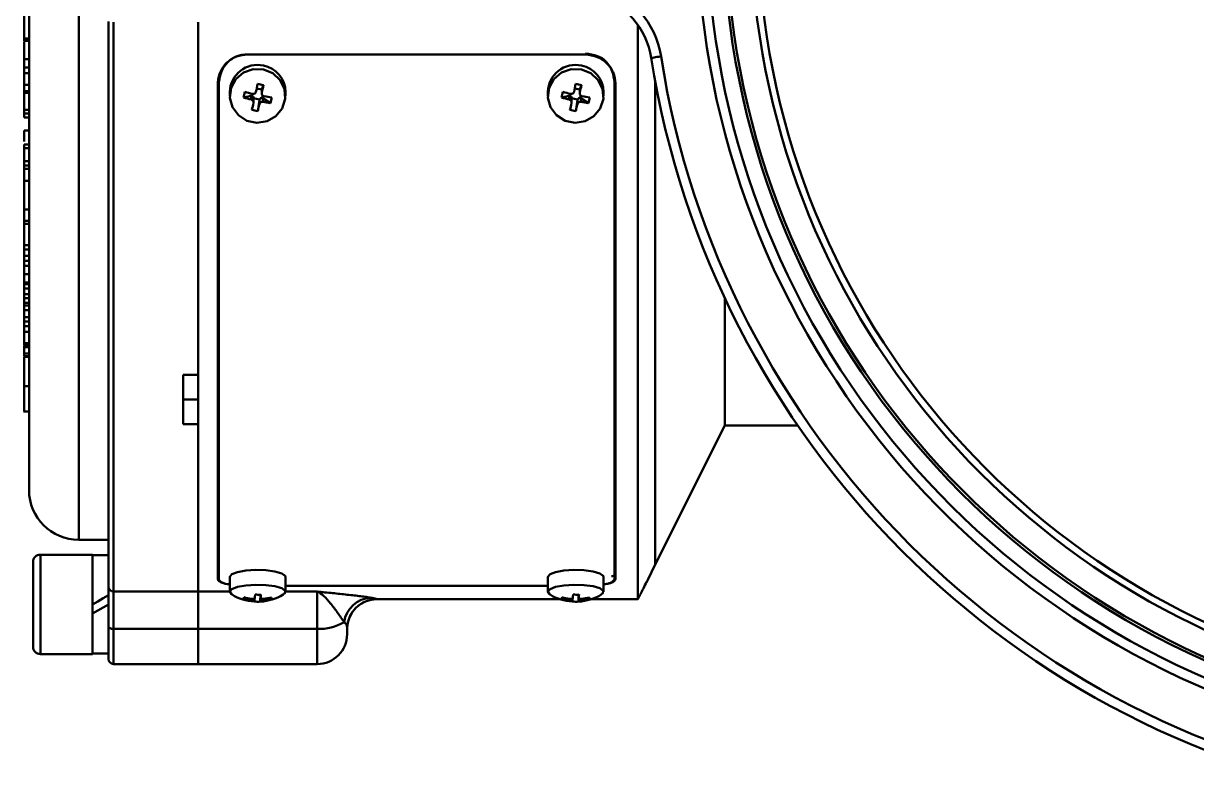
# Model space of a CAD drawing. Header units: millimetres. Extents: x 5231 to 7653, y 7068 to 7959.
# Drawn here: x 5605.5 to 5723.5, y 7157.9 to 7233.1 of the extents above; entities that cross this region are included whole.
import ezdxf

# ---------------------------------------------------------------- set-up
doc = ezdxf.new("R2010")
doc.units = ezdxf.units.MM
doc.layers.add('AM_BOR', color=7, linetype='Continuous', lineweight=50)

msp = doc.modelspace()

# ---------------------------------------------------------------- linework, layer by layer
at = {"layer": 'AM_BOR'}
for p, q in [((5606.057, 7186.184), (5606.057, 7301.184)), ((5611.057, 7238.684), (5611.057, 7181.184)), ((5605.557, 7233.88), (5605.557, 7231.632)), ((5614.057, 7176.474), (5614.057, 7233.348)), ((5614.557, 7233.272), (5614.557, 7175.98)), ((5623.057, 7233.272), (5623.057, 7175.98)), ((5623.057, 7197.785), (5623.057, 7233.272)), ((5667.307, 7175.214), (5667.307, 7233.009)), ((5605.557, 7231.632), (5606.057, 7231.632)), ((5605.557, 7231.573), (5605.557, 7231.382)), ((5605.557, 7231.382), (5606.057, 7231.382)), ((5605.557, 7231.323), (5605.557, 7229.552)), ((5605.557, 7229.552), (5606.057, 7229.552)), ((5605.557, 7229.552), (5605.557, 7228.692)), ((5628.057, 7230.027), (5628.057, 7230.127)), ((5662.057, 7230.027), (5628.057, 7230.027)), ((5628.057, 7230.027), (5662.057, 7230.027)), ((5662.057, 7230.027), (5662.057, 7230.127)), ((5605.557, 7228.692), (5606.057, 7228.692)), ((5605.557, 7228.692), (5605.557, 7228.119)), ((5605.557, 7228.119), (5606.057, 7228.119)), ((5625.158, 7227.339), (5625.432, 7228.427)), ((5605.557, 7226.973), (5606.057, 7226.973)), ((5605.557, 7226.912), (5605.557, 7226.318)), ((5625.057, 7177.221), (5625.057, 7227.1)), ((5625.158, 7227.218), (5625.158, 7227.339)), ((5625.158, 7177.192), (5625.158, 7227.218)), ((5629.475, 7226.537), (5629.637, 7226.932)), ((5661.475, 7226.537), (5661.637, 7226.932)), ((5664.957, 7227.218), (5664.957, 7227.339)), ((5664.957, 7227.218), (5664.957, 7177.192)), ((5665.057, 7177.221), (5665.057, 7227.1)), ((5669.057, 7178.684), (5669.057, 7227.321)), ((5605.557, 7226.431), (5605.557, 7224.46)), ((5605.557, 7226.318), (5606.057, 7226.318)), ((5605.557, 7226.154), (5606.057, 7226.154)), ((5626.257, 7226.243), (5626.257, 7225.851)), ((5628.408, 7225.866), (5627.643, 7225.677)), ((5628.408, 7225.48), (5628.408, 7225.866)), ((5628.475, 7225.875), (5628.514, 7226.052)), ((5629.249, 7225.497), (5628.646, 7225.62)), ((5628.646, 7225.195), (5628.646, 7225.609)), ((5628.958, 7226.604), (5629.469, 7226.5)), ((5629.469, 7226.504), (5629.469, 7226.09)), ((5629.475, 7226.537), (5629.475, 7226.152)), ((5629.56, 7225.88), (5629.512, 7225.662)), ((5629.582, 7225.625), (5629.582, 7225.24)), ((5629.582, 7225.625), (5630.348, 7225.124)), ((5631.857, 7225.851), (5631.857, 7226.243)), ((5658.257, 7226.243), (5658.257, 7225.851)), ((5660.408, 7225.866), (5659.643, 7225.677)), ((5660.408, 7225.48), (5660.408, 7225.866)), ((5660.475, 7225.875), (5660.514, 7226.052)), ((5661.249, 7225.497), (5660.646, 7225.62)), ((5660.646, 7225.195), (5660.646, 7225.609)), ((5660.958, 7226.604), (5661.469, 7226.5)), ((5661.469, 7226.504), (5661.469, 7226.09)), ((5661.475, 7226.537), (5661.475, 7226.152)), ((5661.56, 7225.88), (5661.512, 7225.662)), ((5661.582, 7225.625), (5661.582, 7225.24)), ((5661.582, 7225.625), (5662.348, 7225.124)), ((5663.857, 7225.851), (5663.857, 7226.243)), ((5605.557, 7224.46), (5606.057, 7224.46)), ((5629.227, 7225.402), (5629.065, 7224.317)), ((5629.227, 7225.016), (5629.227, 7225.402)), ((5661.227, 7225.402), (5661.065, 7224.317)), ((5661.227, 7225.016), (5661.227, 7225.402)), ((5605.557, 7224.082), (5606.057, 7224.082)), ((5605.557, 7224.082), (5605.557, 7223.684)), ((5605.557, 7223.684), (5606.057, 7223.684)), ((5605.557, 7222.352), (5606.057, 7222.352)), ((5605.557, 7220.946), (5606.057, 7220.946)), ((5605.557, 7220.946), (5605.557, 7220.581)), ((5605.557, 7220.581), (5606.057, 7220.581)), ((5605.557, 7219.269), (5606.057, 7219.269)), ((5605.557, 7219.269), (5605.557, 7218.849)), ((5605.557, 7218.849), (5606.057, 7218.849)), ((5605.557, 7218.849), (5605.557, 7218.5)), ((5605.557, 7218.5), (5606.057, 7218.5)), ((5605.557, 7217.295), (5606.057, 7217.295)), ((5605.557, 7217.295), (5605.557, 7214.423)), ((5605.557, 7214.423), (5606.057, 7214.423)), ((5605.557, 7214.423), (5605.557, 7214.386)), ((5605.557, 7213.261), (5606.057, 7213.261)), ((5605.557, 7213.233), (5605.557, 7212.987)), ((5605.557, 7212.987), (5605.557, 7210.833)), ((5605.557, 7212.987), (5606.057, 7212.987)), ((5605.557, 7210.833), (5606.057, 7210.833)), ((5605.557, 7210.833), (5605.557, 7210.401)), ((5605.557, 7210.401), (5606.057, 7210.401)), ((5605.557, 7210.401), (5605.557, 7209.769)), ((5605.557, 7209.769), (5606.057, 7209.769)), ((5605.557, 7209.769), (5605.557, 7209.269)), ((5605.557, 7209.269), (5606.057, 7209.269)), ((5605.557, 7208.741), (5606.057, 7208.741)), ((5605.557, 7208.741), (5605.557, 7207.9)), ((5605.557, 7207.9), (5606.057, 7207.9)), ((5605.557, 7207.076), (5606.057, 7207.076)), ((5605.557, 7207.076), (5605.557, 7206.904)), ((5605.557, 7206.904), (5606.057, 7206.904)), ((5605.557, 7206.904), (5605.557, 7206.456)), ((5605.557, 7205.965), (5605.495, 7205.965)), ((5605.495, 7205.728), (5605.557, 7205.728)), ((5605.557, 7206.456), (5606.057, 7206.456)), ((5605.557, 7205.884), (5606.057, 7205.884)), ((5605.557, 7205.884), (5605.557, 7205.513)), ((5605.557, 7205.513), (5606.057, 7205.513)), ((5605.557, 7205.513), (5605.557, 7205.04)), ((5605.557, 7205.04), (5606.057, 7205.04)), ((5605.557, 7205.04), (5605.557, 7204.791)), ((5605.557, 7204.769), (5606.057, 7204.769)), ((5605.557, 7204.769), (5605.557, 7204.296)), ((5676.058, 7192.684), (5676.058, 7205.503)), ((5605.557, 7204.296), (5606.057, 7204.296)), ((5605.557, 7203.596), (5606.057, 7203.596)), ((5605.557, 7203.596), (5605.557, 7203.197)), ((5605.557, 7203.135), (5606.057, 7203.135)), ((5605.557, 7202.679), (5606.057, 7202.679)), ((5605.557, 7202.116), (5606.057, 7202.116)), ((5605.557, 7200.972), (5606.057, 7200.972)), ((5605.495, 7200.81), (5605.557, 7200.81)), ((5605.557, 7200.8), (5606.057, 7200.8)), ((5605.557, 7200.711), (5605.557, 7200.65)), ((5605.557, 7200.65), (5606.057, 7200.65)), ((5605.557, 7200.622), (5605.557, 7200.556)), ((5605.557, 7200.556), (5605.557, 7199.932)), ((5605.557, 7200.556), (5606.057, 7200.556)), ((5605.557, 7199.932), (5606.057, 7199.932)), ((5605.557, 7199.932), (5605.557, 7199.674)), ((5605.557, 7199.674), (5606.057, 7199.674)), ((5605.557, 7199.579), (5606.057, 7199.579)), ((5605.557, 7199.579), (5605.557, 7199.338)), ((5621.558, 7197.785), (5623.057, 7197.785)), ((5621.558, 7197.785), (5621.558, 7192.835)), ((5605.557, 7196.634), (5606.057, 7196.634)), ((5621.558, 7195.314), (5623.057, 7195.314)), ((5605.495, 7194.109), (5606.057, 7194.109)), ((5621.558, 7192.835), (5623.057, 7192.835)), ((5623.057, 7175.98), (5623.057, 7192.835)), ((5669.057, 7178.684), (5676.058, 7192.684)), ((5676.058, 7192.684), (5683.402, 7192.684)), ((5611.057, 7181.184), (5614.057, 7181.184)), ((5612.457, 7179.684), (5607.207, 7179.684)), ((5607.207, 7179.684), (5607.207, 7169.684)), ((5612.457, 7179.684), (5612.457, 7169.684)), ((5614.057, 7179.624), (5612.457, 7179.624)), ((5606.457, 7170.434), (5606.457, 7178.934)), ((5668.301, 7177.171), (5669.057, 7178.684)), ((5626.257, 7177.441), (5626.257, 7175.949)), ((5631.857, 7175.949), (5631.857, 7177.441)), ((5658.257, 7177.441), (5658.257, 7175.949)), ((5663.857, 7175.949), (5663.857, 7177.441)), ((5614.057, 7172.427), (5614.057, 7176.474)), ((5658.257, 7176.559), (5631.857, 7176.559)), ((5668.165, 7176.899), (5668.301, 7177.171)), ((5614.557, 7175.98), (5623.057, 7175.98)), ((5614.557, 7175.98), (5614.557, 7172.222)), ((5623.057, 7172.222), (5623.057, 7175.98)), ((5623.057, 7175.98), (5626.257, 7175.98)), ((5627.749, 7175.385), (5627.668, 7175.25)), ((5628.45, 7175.091), (5628.45, 7175.246)), ((5628.743, 7175.014), (5628.743, 7175.279)), ((5629.332, 7175.666), (5629.323, 7174.964)), ((5629.342, 7175.009), (5629.342, 7175.666)), ((5629.372, 7175.667), (5629.372, 7175.312)), ((5629.372, 7175.667), (5629.372, 7175.315)), ((5629.65, 7175.235), (5629.65, 7175.084)), ((5630.355, 7175.361), (5630.432, 7175.232)), ((5631.857, 7175.98), (5635.057, 7175.98)), ((5635.057, 7172.222), (5635.057, 7175.98)), ((5641.052, 7175.214), (5659.471, 7175.214)), ((5641.052, 7175.214), (5641.054, 7175.214)), ((5641.054, 7175.214), (5641.058, 7175.216)), ((5641.054, 7175.213), (5659.474, 7175.213)), ((5659.749, 7175.385), (5659.668, 7175.25)), ((5660.45, 7175.091), (5660.45, 7175.246)), ((5660.743, 7175.014), (5660.743, 7175.279)), ((5661.332, 7175.666), (5661.323, 7174.964)), ((5661.342, 7175.009), (5661.342, 7175.666)), ((5661.372, 7175.667), (5661.372, 7175.312)), ((5661.372, 7175.667), (5661.372, 7175.315)), ((5661.65, 7175.235), (5661.65, 7175.084)), ((5662.355, 7175.361), (5662.432, 7175.232)), ((5662.641, 7175.213), (5667.312, 7175.213)), ((5662.644, 7175.214), (5667.307, 7175.214)), ((5614.057, 7169.184), (5614.057, 7172.427)), ((5614.557, 7172.222), (5623.057, 7172.222)), ((5614.557, 7172.222), (5614.557, 7168.684)), ((5635.057, 7172.222), (5623.057, 7172.222)), ((5623.057, 7172.222), (5623.057, 7168.684)), ((5635.057, 7168.684), (5635.057, 7172.222)), ((5638.057, 7172.22), (5638.057, 7171.684)), ((5607.207, 7169.684), (5612.457, 7169.684)), ((5612.457, 7169.744), (5614.057, 7169.744)), ((5614.557, 7168.684), (5623.057, 7168.684)), ((5623.057, 7168.684), (5635.057, 7168.684))]:
    msp.add_line(p, q, dxfattribs=at)
at = {"layer": 'AM_BOR', "flags": 128}
for points in [[(5668.656, 7229.668), (5668.675, 7229.671), (5668.731, 7229.68), (5668.822, 7229.694), (5668.945, 7229.714), (5669.095, 7229.737), (5669.265, 7229.764), (5669.451, 7229.793), (5669.643, 7229.824)], [(5629.637, 7228.5), (5630.587, 7228.119), (5631.331, 7227.431), (5631.768, 7226.53), (5631.839, 7225.537), (5631.534, 7224.587), (5630.895, 7223.807), (5630.007, 7223.304), (5628.992, 7223.144), (5627.985, 7223.35), (5627.123, 7223.893), (5626.522, 7224.701), (5626.264, 7225.665), (5626.383, 7226.653), (5626.863, 7227.533), (5627.64, 7228.186), (5628.608, 7228.523), (5629.637, 7228.5)], [(5661.637, 7228.5), (5662.587, 7228.119), (5663.331, 7227.431), (5663.768, 7226.53), (5663.839, 7225.537), (5663.534, 7224.587), (5662.895, 7223.807), (5662.007, 7223.304), (5660.992, 7223.144), (5659.985, 7223.35), (5659.123, 7223.893), (5658.522, 7224.701), (5658.264, 7225.665), (5658.383, 7226.653), (5658.863, 7227.533), (5659.64, 7228.186), (5660.608, 7228.523), (5661.637, 7228.5)], [(5626.257, 7177.441), (5626.258, 7177.459), (5626.473, 7177.715), (5627.036, 7177.934), (5627.872, 7178.087), (5628.869, 7178.152), (5629.891, 7178.122), (5630.8, 7177.999), (5631.474, 7177.801), (5631.822, 7177.555), (5631.857, 7177.441)], [(5658.257, 7177.441), (5658.258, 7177.459), (5658.473, 7177.715), (5659.036, 7177.934), (5659.872, 7178.087), (5660.869, 7178.152), (5661.891, 7178.122), (5662.8, 7177.999), (5663.474, 7177.801), (5663.822, 7177.555), (5663.857, 7177.441)], [(5626.258, 7175.967), (5626.473, 7176.223), (5627.036, 7176.443), (5627.872, 7176.595), (5628.869, 7176.661), (5629.891, 7176.63), (5630.8, 7176.507), (5631.474, 7176.309), (5631.822, 7176.063), (5631.796, 7175.801), (5631.636, 7175.672)], [(5658.258, 7175.967), (5658.473, 7176.223), (5659.036, 7176.443), (5659.872, 7176.595), (5660.869, 7176.661), (5661.891, 7176.63), (5662.8, 7176.507), (5663.474, 7176.309), (5663.822, 7176.063), (5663.796, 7175.801), (5663.636, 7175.672)], [(5612.457, 7174.684), (5612.994, 7174.993), (5613.528, 7175.302), (5614.057, 7175.607)], [(5626.479, 7175.672), (5626.422, 7175.709), (5626.258, 7175.967)], [(5628.723, 7174.968), (5628.725, 7174.966), (5628.728, 7174.967), (5628.73, 7174.97), (5628.733, 7174.974), (5628.735, 7174.981), (5628.738, 7174.99), (5628.74, 7175), (5628.743, 7175.013)], [(5629.342, 7175.009), (5629.34, 7174.997), (5629.337, 7174.986), (5629.335, 7174.977), (5629.333, 7174.971), (5629.33, 7174.966), (5629.328, 7174.963), (5629.325, 7174.963), (5629.323, 7174.964)], [(5658.479, 7175.672), (5658.422, 7175.709), (5658.258, 7175.967)], [(5660.723, 7174.968), (5660.725, 7174.966), (5660.728, 7174.967), (5660.73, 7174.97), (5660.733, 7174.974), (5660.735, 7174.981), (5660.738, 7174.99), (5660.74, 7175), (5660.743, 7175.013)], [(5661.342, 7175.009), (5661.34, 7174.997), (5661.337, 7174.986), (5661.335, 7174.977), (5661.333, 7174.971), (5661.33, 7174.966), (5661.328, 7174.963), (5661.325, 7174.963), (5661.323, 7174.964)], [(5614.057, 7174.684), (5613.521, 7174.374), (5612.987, 7174.066), (5612.457, 7173.76)], [(5614.057, 7172.427), (5614.067, 7172.387), (5614.096, 7172.349), (5614.142, 7172.313), (5614.204, 7172.282), (5614.28, 7172.257), (5614.366, 7172.238), (5614.46, 7172.226), (5614.557, 7172.222)]]:
    msp.add_lwpolyline(points, dxfattribs=at)
at = {"layer": 'AM_BOR'}
for centre, radius, start, end in [((5757.557, 7243.684), 84.295, 53.19993, 3.82866), ((5757.557, 7243.684), 83.295, 54.84184, 3.70205), ((5660.753, 7228.422), 9, 8.95921, 72.52607), ((5757.557, 7243.684), 81.683, 184.97715, 265.02285), ((5660.753, 7228.422), 8, 8.95921, 72.52607), ((5757.557, 7243.684), 81.391, 185.70741, 264.29259), ((5757.557, 7243.684), 78.885, 186.15801, 263.84199), ((5757.557, 7243.684), 78.178, 186.24189, 263.75811), ((5757.557, 7243.684), 90, 188.95921, 261.04079), ((5757.557, 7243.684), 89, 188.95921, 261.04079), ((5629.034, 7226.182), 2.777, 77.46102, 178.72896), ((5629.13, 7226.212), 2.728, 0.65234, 79.2939), ((5661.034, 7226.182), 2.777, 77.461, 178.72911), ((5661.13, 7226.212), 2.728, 0.65211, 79.29413), ((5536.662, 7245.796), 94.271, 348.04671, 348.53114), ((5625.732, 7209.331), 18.029, 77.49253, 79.39682), ((5536.763, 7245.777), 94.766, 348.04798, 348.52988), ((5568.396, 7245.852), 94.542, 348.04741, 348.53045), ((5657.732, 7209.33), 18.03, 77.49246, 79.39661), ((5569.522, 7245.621), 93.991, 348.04547, 348.53134), ((5637.529, 7223.813), 10.06, 166.01243, 169.32247), ((5632.864, 7244.377), 19.415, 254.4014, 256.73333), ((5632.988, 7244.946), 19.416, 254.40136, 256.73312), ((5628.356, 7225.61), 0.29, 2.04619, 65.84513), ((5629.518, 7225.362), 0.301, 91.07862, 153.29984), ((5632.822, 7243.78), 18.24, 260.16598, 262.59717), ((5622.298, 7227.181), 8.308, 345.66333, 349.67158), ((5669.526, 7223.814), 10.057, 166.01125, 169.32222), ((5664.862, 7244.369), 19.407, 254.40104, 256.73396), ((5664.987, 7244.939), 19.409, 254.40093, 256.73354), ((5660.357, 7225.61), 0.29, 2.04326, 65.84806), ((5661.518, 7225.362), 0.301, 91.08171, 153.29822), ((5664.821, 7243.777), 18.237, 260.16573, 262.59742), ((5654.28, 7227.185), 8.327, 345.66779, 349.66711), ((5561.028, 7240.405), 69.315, 346.6807, 347.27418), ((5630.154, 7231.136), 6.906, 255.95788, 260.93056), ((5562.093, 7240.175), 68.824, 346.67859, 347.27629), ((5632.697, 7243.209), 18.236, 260.16571, 262.59744), ((5593.364, 7240.328), 68.97, 346.67864, 347.27508), ((5662.154, 7231.138), 6.907, 255.9586, 260.93012), ((5593.951, 7240.208), 68.97, 346.67864, 347.27508), ((5664.697, 7243.21), 18.238, 260.1659, 262.59742), ((5611.057, 7186.184), 5, 180, 270), ((5607.207, 7178.934), 0.75, 90, 180), ((5614.555, 7176.477), 0.497, 180.3367, 270.33398), ((5629.057, 7179.955), 5, 238.95085, 266.19484), ((5628.424, 7175.253), 0.756, 168.57262, 180.22598), ((5629.082, 7180.207), 5.155, 254.08664, 262.96294), ((5629.097, 7180.361), 5.155, 254.08709, 262.96249), ((5629.055, 7179.986), 5.029, 266.21664, 273.05459), ((5611.006, 7176.479), 17.804, 356.26218, 357.39934), ((5629.135, 7182.491), 6.829, 267.11848, 272.15273), ((5629.057, 7179.955), 5, 273.07648, 301.04915), ((5611.662, 7176.472), 17.748, 356.26281, 357.40353), ((5629.087, 7180.171), 5.118, 276.31464, 285.23333), ((5629.102, 7180.325), 5.12, 276.31566, 285.23126), ((5629.901, 7175.362), 0.546, 346.31888, 2.46811), ((5640.643, 7172.437), 2.931, 93.88246, 170.70179), ((5641.055, 7172.212), 3.002, 90.05015, 178.11858), ((5641.056, 7172.218), 2.998, 89.96189, 179.96193), ((5661.057, 7179.955), 5, 238.95085, 266.19484), ((5660.426, 7175.253), 0.758, 168.58694, 180.20613), ((5661.082, 7180.208), 5.156, 254.08728, 262.96252), ((5661.097, 7180.361), 5.156, 254.08723, 262.96235), ((5661.055, 7179.986), 5.029, 266.21665, 273.05458), ((5642.922, 7176.483), 17.888, 356.26606, 357.39787), ((5661.135, 7182.492), 6.829, 267.11852, 272.1527), ((5661.057, 7179.955), 5, 273.07648, 301.04915), ((5643.585, 7176.476), 17.826, 356.26407, 357.39985), ((5661.087, 7180.171), 5.118, 276.31478, 285.2332), ((5661.102, 7180.325), 5.12, 276.31552, 285.23139), ((5661.901, 7175.362), 0.546, 346.32495, 2.46757), ((5635.334, 7176.749), 4.536, 266.49901, 302.19581), ((5635.057, 7171.684), 3, 270, 0), ((5607.207, 7170.434), 0.75, 180, 270), ((5614.557, 7169.184), 0.5, 180, 270)]:
    msp.add_arc(centre, radius, start, end, dxfattribs=at)
for centre, major_axis, ratio, start_param, end_param in [((5628.346, 7225.582), (0.259, 0.245), 0.6217317, 0.5948626, 0.8301902), ((5629.769, 7226.477), (0.299, -0.038), 0.5294509, 3.0005422, 3.2358697), ((5629.52, 7225.342), (-0.22, 0.311), 0.6569739, 5.2532317, 5.4885592), ((5660.346, 7225.582), (0.259, 0.245), 0.6217317, 0.5948626, 0.8301902), ((5661.769, 7226.477), (0.299, -0.038), 0.5294509, 3.0005422, 3.2358697), ((5661.52, 7225.342), (-0.22, 0.311), 0.6569739, 5.2532317, 5.4885592), ((5629.52, 7225.342), (0.039, 0.42), 0.7089388, 1.2586327, 1.4939602), ((5661.52, 7225.342), (0.039, 0.42), 0.7089388, 1.2586327, 1.4939602)]:
    msp.add_ellipse(centre, major_axis=major_axis, ratio=ratio, start_param=start_param, end_param=end_param, dxfattribs=at)
for points, knots in [([(5625.057, 7227.1), (5625.057, 7227.293), (5625.077, 7227.482), (5625.153, 7227.854), (5625.21, 7228.04), (5625.361, 7228.394), (5625.453, 7228.562), (5625.67, 7228.88), (5625.797, 7229.031), (5626.073, 7229.301), (5626.224, 7229.423), (5626.552, 7229.638), (5626.726, 7229.729), (5627.268, 7229.949), (5627.661, 7230.027), (5628.057, 7230.027)], [0, 0, 0, 0, 0.125, 0.125, 0.25, 0.25, 0.375, 0.375, 0.5, 0.5, 0.625, 0.625, 0.75, 0.75, 1, 1, 1, 1]), ([(5625.158, 7227.218), (5625.224, 7227.613), (5625.346, 7228.34), (5625.982, 7229.275), (5626.922, 7229.896), (5627.675, 7229.983), (5628.057, 7230.027)], [0, 0, 0, 0, 0.2713033, 0.5002517, 0.7460826, 1, 1, 1, 1]), ([(5662.057, 7230.127), (5662.458, 7230.061), (5663.194, 7229.941), (5664.065, 7229.451), (5664.348, 7228.986), (5664.456, 7228.808)], [0, 0, 0, 0, 0.4247656, 0.7808663, 1, 1, 1, 1]), ([(5662.057, 7230.027), (5662.256, 7230.027), (5662.45, 7230.008), (5662.834, 7229.933), (5663.024, 7229.877), (5663.387, 7229.73), (5663.56, 7229.639), (5663.886, 7229.427), (5664.04, 7229.303), (5664.317, 7229.032), (5664.441, 7228.885), (5664.66, 7228.565), (5664.753, 7228.395), (5664.978, 7227.868), (5665.057, 7227.485), (5665.057, 7227.1)], [0, 0, 0, 0, 0.125, 0.125, 0.25, 0.25, 0.375, 0.375, 0.5, 0.5, 0.625, 0.625, 0.75, 0.75, 1, 1, 1, 1]), ([(5662.057, 7230.027), (5662.462, 7229.964), (5663.207, 7229.847), (5664.171, 7229.239), (5664.82, 7228.327), (5664.911, 7227.591), (5664.957, 7227.218)], [0, 0, 0, 0, 0.2706529, 0.4979534, 0.7454777, 1, 1, 1, 1]), ([(5605.557, 7228.119), (5605.557, 7227.905), (5605.557, 7227.523), (5605.557, 7227.141), (5605.557, 7226.973)], [0, 0, 0, 0, 0.5599951, 1, 1, 1, 1]), ([(5628.533, 7226.048), (5628.566, 7226.043), (5628.633, 7226.034), (5628.731, 7226.063), (5628.813, 7226.121), (5628.866, 7226.195), (5628.882, 7226.249), (5628.888, 7226.272)], [0, 0, 0, 0, 0.2135131, 0.4270857, 0.6389634, 0.850109, 1, 1, 1, 1]), ([(5629.475, 7226.152), (5629.471, 7226.118), (5629.464, 7226.052), (5629.495, 7225.956), (5629.555, 7225.877), (5629.63, 7225.827), (5629.684, 7225.813), (5629.707, 7225.808)], [0, 0, 0, 0, 0.2134984, 0.4270743, 0.6389616, 0.8501209, 1, 1, 1, 1]), ([(5660.533, 7226.048), (5660.566, 7226.043), (5660.633, 7226.034), (5660.731, 7226.063), (5660.813, 7226.121), (5660.866, 7226.195), (5660.882, 7226.249), (5660.888, 7226.272)], [0, 0, 0, 0, 0.213498, 0.4270712, 0.6389623, 0.8501086, 1, 1, 1, 1]), ([(5661.475, 7226.152), (5661.471, 7226.118), (5661.464, 7226.052), (5661.495, 7225.956), (5661.555, 7225.877), (5661.63, 7225.827), (5661.684, 7225.813), (5661.707, 7225.808)], [0, 0, 0, 0, 0.2134947, 0.4270676, 0.6389519, 0.8501081, 1, 1, 1, 1]), ([(5605.557, 7224.46), (5605.557, 7224.424), (5605.557, 7224.373), (5605.557, 7224.224), (5605.557, 7224.13), (5605.557, 7224.082)], [0, 0, 0, 0, 0.5604857, 0.7801167, 1, 1, 1, 1]), ([(5628.64, 7225.136), (5628.644, 7225.168), (5628.651, 7225.23), (5628.62, 7225.324), (5628.56, 7225.403), (5628.485, 7225.457), (5628.431, 7225.473), (5628.408, 7225.48)], [0, 0, 0, 0, 0.2134896, 0.4270554, 0.6389391, 0.8500968, 1, 1, 1, 1]), ([(5629.582, 7225.24), (5629.549, 7225.243), (5629.482, 7225.248), (5629.384, 7225.217), (5629.302, 7225.159), (5629.249, 7225.088), (5629.233, 7225.037), (5629.227, 7225.016)], [0, 0, 0, 0, 0.21348147, 0.42705272, 0.6389541, 0.85010492, 1, 1, 1, 1]), ([(5660.64, 7225.136), (5660.644, 7225.168), (5660.651, 7225.23), (5660.62, 7225.324), (5660.56, 7225.403), (5660.485, 7225.457), (5660.431, 7225.473), (5660.408, 7225.48)], [0, 0, 0, 0, 0.2134939, 0.4270642, 0.6389616, 0.8501235, 1, 1, 1, 1]), ([(5661.582, 7225.24), (5661.549, 7225.243), (5661.482, 7225.248), (5661.384, 7225.217), (5661.302, 7225.159), (5661.249, 7225.088), (5661.233, 7225.037), (5661.227, 7225.016)], [0, 0, 0, 0, 0.213499, 0.4270568, 0.6389471, 0.8501087, 1, 1, 1, 1]), ([(5605.557, 7222.352), (5605.557, 7221.989), (5605.557, 7221.62), (5605.557, 7221.273), (5605.557, 7221.268)], [0, 0, 0, 0, 0.9847036, 1, 1, 1, 1]), ([(5605.557, 7220.581), (5605.557, 7220.338), (5605.557, 7219.905), (5605.557, 7219.463), (5605.557, 7219.269)], [0, 0, 0, 0, 0.55999446, 1, 1, 1, 1]), ([(5605.557, 7218.5), (5605.557, 7218.278), (5605.557, 7217.88), (5605.557, 7217.474), (5605.557, 7217.295)], [0, 0, 0, 0, 0.5600014, 1, 1, 1, 1]), ([(5605.557, 7214.423), (5605.557, 7214.208), (5605.557, 7213.824), (5605.557, 7213.433), (5605.557, 7213.261)], [0, 0, 0, 0, 0.5599965, 1, 1, 1, 1]), ([(5605.557, 7209.269), (5605.557, 7209.178), (5605.557, 7209.015), (5605.557, 7208.825), (5605.557, 7208.741)], [0, 0, 0, 0, 0.5599494, 1, 1, 1, 1]), ([(5605.557, 7207.9), (5605.557, 7207.743), (5605.557, 7207.464), (5605.557, 7207.194), (5605.557, 7207.076)], [0, 0, 0, 0, 0.5599911, 1, 1, 1, 1]), ([(5605.557, 7206.456), (5605.557, 7206.354), (5605.557, 7206.171), (5605.557, 7205.972), (5605.557, 7205.884)], [0, 0, 0, 0, 0.5599788, 1, 1, 1, 1]), ([(5605.557, 7204.296), (5605.557, 7204.169), (5605.557, 7203.943), (5605.557, 7203.702), (5605.557, 7203.596)], [0, 0, 0, 0, 0.5599955, 1, 1, 1, 1]), ([(5605.557, 7203.135), (5605.557, 7203.035), (5605.557, 7202.856), (5605.557, 7202.733), (5605.557, 7202.679)], [0, 0, 0, 0, 0.559904, 1, 1, 1, 1]), ([(5605.557, 7202.679), (5605.557, 7202.576), (5605.557, 7202.392), (5605.557, 7202.2), (5605.557, 7202.116)], [0, 0, 0, 0, 0.5600111, 1, 1, 1, 1]), ([(5605.557, 7202.236), (5605.557, 7201.995), (5605.557, 7201.565), (5605.557, 7201.153), (5605.557, 7200.972)], [0, 0, 0, 0, 0.5595669, 1, 1, 1, 1]), ([(5605.557, 7200.972), (5605.557, 7200.957), (5605.557, 7200.929), (5605.557, 7200.839), (5605.557, 7200.8)], [0, 0, 0, 0, 0.55967853, 1, 1, 1, 1]), ([(5605.557, 7199.579), (5605.557, 7199.544), (5605.557, 7199.474), (5605.557, 7199.109), (5605.557, 7198.412), (5605.557, 7197.544), (5605.557, 7196.937), (5605.557, 7196.634)], [0, 0, 0, 0, 0.1870838, 0.3734469, 0.5592634, 0.7793025, 1, 1, 1, 1]), ([(5605.557, 7196.634), (5605.557, 7196.254), (5605.557, 7195.499), (5605.557, 7194.55), (5605.557, 7194.14), (5605.557, 7194.14), (5605.557, 7194.14)], [0, 0, 0, 0, 0.3030068, 0.6027807, 0.8395637, 1, 1, 1, 1]), ([(5626.257, 7176.685), (5626.233, 7176.687), (5625.912, 7176.723), (5625.481, 7176.85), (5625.107, 7177.034), (5625.072, 7177.168), (5625.057, 7177.221)], [0, 0, 0, 0, 0.0306413, 0.395201, 0.7596375, 1, 1, 1, 1]), ([(5665.057, 7177.221), (5665.023, 7177.142), (5664.954, 7176.982), (5664.504, 7176.797), (5664.049, 7176.722), (5663.857, 7176.691)], [0, 0, 0, 0, 0.36732274, 0.73465521, 1, 1, 1, 1]), ([(5664.663, 7177.476), (5664.791, 7177.533), (5665.02, 7177.634), (5665.046, 7177.756), (5665.057, 7177.81)], [0, 0, 0, 0, 0.5598847, 1, 1, 1, 1]), ([(5626.257, 7176.698), (5626.174, 7176.708), (5625.771, 7176.758), (5625.305, 7176.927), (5625.207, 7177.103), (5625.158, 7177.192)], [0, 0, 0, 0, 0.1137057, 0.5506755, 1, 1, 1, 1]), ([(5664.957, 7177.192), (5664.886, 7177.098), (5664.755, 7176.925), (5664.318, 7176.755), (5663.941, 7176.708), (5663.857, 7176.697)], [0, 0, 0, 0, 0.4804227, 0.8858409, 1, 1, 1, 1]), ([(5667.307, 7175.214), (5667.307, 7175.21), (5667.314, 7175.219), (5667.338, 7175.261), (5667.356, 7175.295), (5667.426, 7175.428), (5667.494, 7175.562), (5667.66, 7175.889), (5667.758, 7176.085), (5667.968, 7176.504), (5668.081, 7176.731), (5668.197, 7176.963)], [0, 0, 0, 0, 0.125, 0.125, 0.25, 0.25, 0.5, 0.5, 0.75, 0.75, 1, 1, 1, 1]), ([(5628.743, 7175.013), (5628.74, 7175.018), (5628.735, 7175.028), (5628.687, 7175.047), (5628.613, 7175.065), (5628.53, 7175.081), (5628.474, 7175.088), (5628.45, 7175.091)], [0, 0, 0, 0, 0.2135008, 0.4270746, 0.6389563, 0.8501143, 1, 1, 1, 1]), ([(5628.465, 7175.244), (5628.499, 7175.241), (5628.566, 7175.235), (5628.657, 7175.243), (5628.726, 7175.263), (5628.765, 7175.29), (5628.77, 7175.31), (5628.773, 7175.318)], [0, 0, 0, 0, 0.21349191, 0.42707282, 0.63896651, 0.85011454, 1, 1, 1, 1]), ([(5629.65, 7175.084), (5629.616, 7175.08), (5629.549, 7175.071), (5629.458, 7175.054), (5629.389, 7175.037), (5629.35, 7175.021), (5629.345, 7175.013), (5629.342, 7175.009)], [0, 0, 0, 0, 0.21349422, 0.4270548, 0.63895463, 0.85011183, 1, 1, 1, 1]), ([(5629.372, 7175.315), (5629.375, 7175.303), (5629.38, 7175.278), (5629.428, 7175.251), (5629.502, 7175.234), (5629.585, 7175.23), (5629.641, 7175.234), (5629.665, 7175.236)], [0, 0, 0, 0, 0.2134881, 0.4270553, 0.6389599, 0.8501149, 1, 1, 1, 1]), ([(5638.057, 7175.663), (5637.592, 7175.714), (5637.1, 7175.766), (5636.343, 7175.844), (5636.088, 7175.87), (5635.574, 7175.924), (5635.318, 7175.951), (5635.057, 7175.98)], [0, 0, 0, 0, 0.5, 0.5, 0.75, 0.75, 1, 1, 1, 1]), ([(5637.751, 7172.911), (5637.565, 7173.2), (5637.332, 7173.524), (5636.863, 7174.171), (5636.625, 7174.492), (5636.163, 7175.069), (5635.939, 7175.324), (5635.495, 7175.734), (5635.276, 7175.887), (5635.057, 7175.98)], [0, 0, 0, 0, 0.25, 0.25, 0.5, 0.5, 0.75, 0.75, 1, 1, 1, 1]), ([(5640.445, 7175.361), (5640.306, 7175.383), (5640.147, 7175.407), (5639.8, 7175.455), (5639.612, 7175.48), (5639.006, 7175.556), (5638.549, 7175.609), (5638.057, 7175.663)], [0, 0, 0, 0, 0.25, 0.25, 0.5, 0.5, 1, 1, 1, 1]), ([(5640.445, 7175.361), (5640.65, 7175.328), (5640.798, 7175.299), (5640.944, 7175.261), (5640.98, 7175.25), (5641.031, 7175.23), (5641.045, 7175.221), (5641.052, 7175.214)], [0, 0, 0, 0, 0.5, 0.5, 0.75, 0.75, 1, 1, 1, 1]), ([(5660.743, 7175.013), (5660.74, 7175.018), (5660.735, 7175.028), (5660.687, 7175.047), (5660.613, 7175.065), (5660.53, 7175.081), (5660.474, 7175.088), (5660.45, 7175.091)], [0, 0, 0, 0, 0.2135026, 0.4270759, 0.6389571, 0.8501147, 1, 1, 1, 1]), ([(5660.465, 7175.244), (5660.499, 7175.241), (5660.566, 7175.235), (5660.657, 7175.243), (5660.726, 7175.263), (5660.765, 7175.29), (5660.77, 7175.31), (5660.773, 7175.318)], [0, 0, 0, 0, 0.2135067, 0.4270728, 0.6389656, 0.8501129, 1, 1, 1, 1]), ([(5661.65, 7175.084), (5661.616, 7175.08), (5661.549, 7175.071), (5661.458, 7175.054), (5661.389, 7175.037), (5661.35, 7175.021), (5661.345, 7175.013), (5661.342, 7175.009)], [0, 0, 0, 0, 0.2135054, 0.4270756, 0.6389601, 0.8501194, 1, 1, 1, 1]), ([(5661.372, 7175.315), (5661.375, 7175.303), (5661.38, 7175.278), (5661.428, 7175.251), (5661.502, 7175.234), (5661.585, 7175.23), (5661.641, 7175.234), (5661.665, 7175.236)], [0, 0, 0, 0, 0.2134884, 0.4270632, 0.638945, 0.8501147, 1, 1, 1, 1]), ([(5638.055, 7172.311), (5638.049, 7172.415), (5638.034, 7172.526), (5637.945, 7172.732), (5637.872, 7172.827), (5637.751, 7172.911)], [0, 0, 0, 0, 0.5, 0.5, 1, 1, 1, 1])]:
    msp.add_open_spline(points, degree=3, knots=knots, dxfattribs=at)
for points in [[(5625.057, 7177.81), (5625.057, 7177.727), (5625.114, 7177.65), (5625.226, 7177.576)], [(5638.057, 7172.22), (5638.057, 7172.246), (5638.057, 7172.276), (5638.055, 7172.311)]]:
    msp.add_open_spline(points, degree=3, dxfattribs=at)

doc.saveas('drawing.dxf')
